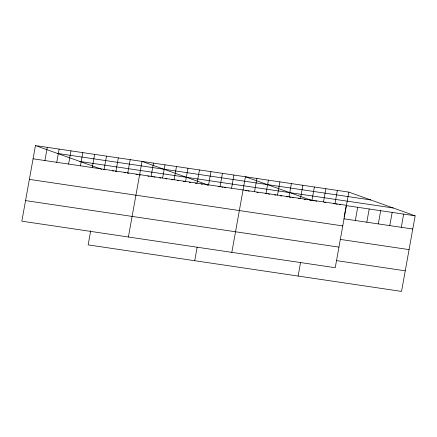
<?xml version="1.0" encoding="UTF-8"?>
<svg xmlns="http://www.w3.org/2000/svg" width="437" height="437" viewBox="0 0 437 437"><rect width="100%" height="100%" fill="white"/><g stroke="black" fill="none" stroke-linecap="round" stroke-linejoin="round"><path stroke-width="0.66" d="M35.452 145.587L21.85 221.182L335.239 267.712L348.846 192.116L35.452 145.587L101.761 169.288M44.913 160.548L47.289 147.345M56.755 162.307L59.132 149.099M68.593 164.066L70.969 150.858M80.435 165.825L82.811 152.617M92.273 167.579L94.649 154.376M90.705 230.731L88.154 244.884L401.548 291.413L415.15 215.818L348.846 192.116M104.11 169.338L106.486 156.135M115.952 171.096L118.329 157.888M127.79 172.855L130.166 159.647M128.402 237.001L142.003 161.406L208.312 185.108L206.996 184.911M151.12 176.319L153.496 163.11M162.613 178.023L164.989 164.82M174.101 179.733L176.477 166.524M185.594 181.437L187.97 168.229M197.082 183.141L199.458 169.938M194.711 260.703L197.142 247.195M208.575 184.846L210.951 171.643M220.068 186.555L222.444 173.347M231.555 188.26L233.932 175.051M231.823 252.357L245.425 176.761L311.728 200.463M254.542 191.674L256.918 178.465M266.029 193.378L268.405 180.17M277.522 195.082L279.899 181.879M289.01 196.792L291.386 183.584M300.503 198.496L302.879 185.288M298.127 276.058L300.558 262.55M311.996 200.201L314.372 186.998M323.484 201.91L325.86 188.702M334.977 203.615L337.353 190.406M344.187 216.807L345.252 210.863M345.492 209.542L346.088 206.242M355.319 220.494L357.695 207.285M366.812 222.198L369.189 208.995M378.3 223.902L380.676 210.7M389.793 225.612L392.169 212.404M401.281 227.316L403.657 214.108M57.334 153.409L370.723 199.938M79.878 161.466L393.267 207.996M33.075 158.795L346.47 205.319M103.733 169.583L105.049 169.775M112.282 170.851L113.598 171.047M115.57 171.337L116.887 171.533M124.119 172.61L125.435 172.806M127.407 173.096L128.724 173.292M135.962 174.368L137.278 174.56M139.25 174.855L140.567 175.051M147.799 176.122L149.115 176.319M151.087 176.614L152.404 176.81M153.72 177.001L155.037 177.198M159.642 177.881L160.953 178.078M165.557 178.76L166.874 178.957M171.479 179.64L172.795 179.836M177.4 180.519L178.711 180.716M183.316 181.399L184.632 181.595M189.237 182.278L190.554 182.469M195.159 183.158L196.47 183.349M201.075 184.032L202.391 184.228M218.527 186.626L219.8 186.812M221.717 187.096L222.996 187.287M224.274 187.478L225.547 187.67M245.337 190.603L246.615 190.794M247.894 190.985L249.166 191.177M256.83 192.313L258.109 192.498M265.767 193.64L267.045 193.826M268.318 194.017L269.596 194.208M274.704 194.968L275.982 195.153M280.45 195.82L281.728 196.005M286.197 196.672L287.47 196.863M289.387 197.147L290.665 197.333M291.943 197.524L293.216 197.715M298.324 198.474L299.602 198.66M304.07 199.327L305.348 199.512M309.817 200.179L311.095 200.37M312.368 200.556L314.285 200.84M315.563 201.031L316.836 201.222M324.5 202.358L325.773 202.55M333.436 203.686L334.715 203.877M335.987 204.063L337.266 204.254M339.183 204.538L340.456 204.729M346.202 205.581L415.15 215.818M343.826 218.79L412.774 229.021M29.372 179.383L342.761 225.907M340.123 239.378L409.07 249.614M25.554 200.594L338.948 247.124M336.304 260.589L405.252 270.825"/></g></svg>
